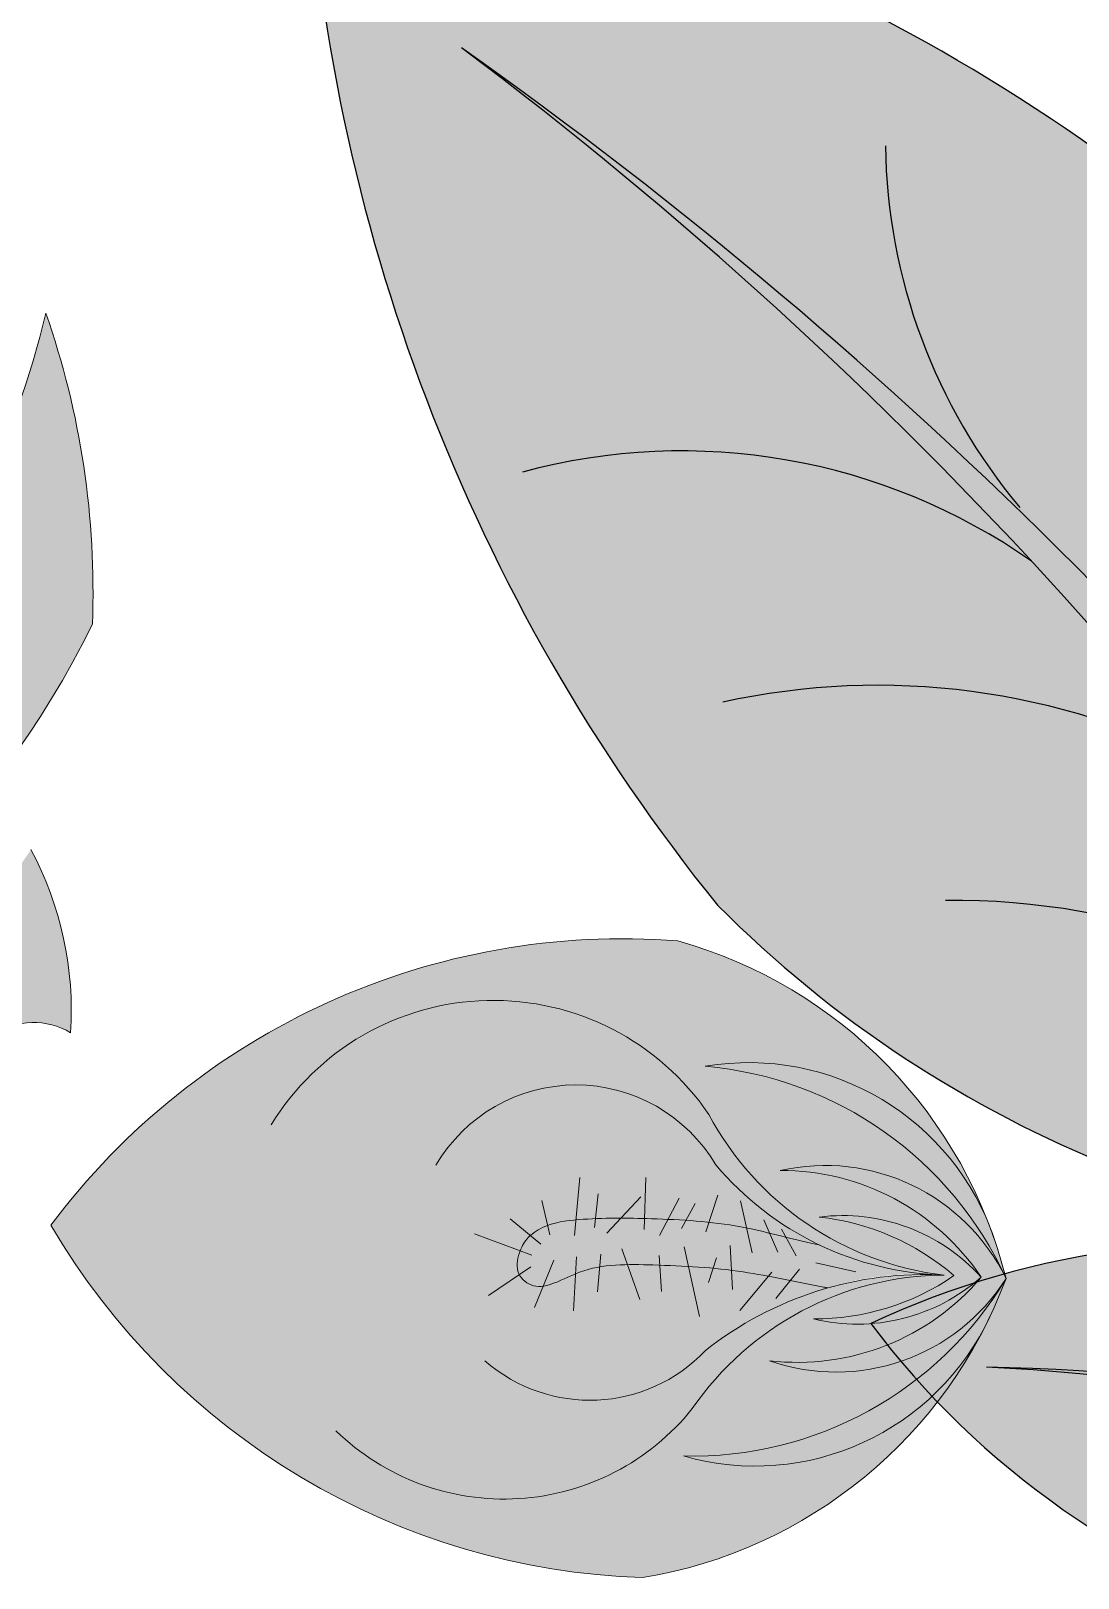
# Model space of a CAD drawing. Header units: inches. Extents: x 9636 to 21597, y -10243 to 557.
# Drawn here: x 15055.77 to 15062.9, y -8231.85 to -8221.33 of the extents above; entities that cross this region are included whole.
import ezdxf

# ---------------------------------------------------------------- set-up
doc = ezdxf.new("R2010")
doc.units = ezdxf.units.IN
doc.header["$MEASUREMENT"] = 0
doc.layers.add('estofado', color=7, linetype='Continuous', lineweight=25)
doc.layers.add('MESA', color=7, linetype='Continuous')

# ---------------------------------------------------------------- blocks, each defined once
blk = doc.blocks.new('FF')
at = {"layer": 'estofado', "ltscale": 0.1, "true_color": 0x939598}
h = blk.add_hatch(color=252, dxfattribs=at)
h.set_gradient(color1=(108, 164, 86), color2=(79, 120, 63), one_color=1, tint=0.3600000143051147, name='CYLINDER')
h.paths.add_polyline_path([(15049.77201802478, -8227.90876457551, -0.3149069167790368), (15049.20442484147, -8228.628336789792, -0.1221452219228325), (15048.96561390443, -8224.75615716177, 0.2915452278100176), (15047.31096705348, -8226.574304636371, 0.04302708689003751), (15047.40496836241, -8227.733268852251, -1.339401949372982), (15047.73311012079, -8228.961809186017, 0.06007174331747668), (15048.47436145907, -8230.402889318935, -0.2311171662218688), (15046.72207220679, -8226.717381895452, 0.1144897553839901), (15044.74151173421, -8228.412920556726, -0.3767460237825789), (15045.44540475021, -8234.2043909572, 0.2281238080250779), (15051.78060086763, -8226.65683282862, -0.2613003633888873), (15045.86829944431, -8234.691685966329, 0.03306219145914432), (15047.6857554433, -8235.134769028453, -0.9818947152350948), (15048.87807618912, -8235.291321933946, 0.04885453870561538), (15051.63861392519, -8235.264954906103, -1.138232616921525), (15053.07256188874, -8235.035782515863, 0.01886412120348538), (15054.10814837821, -8234.77411087446, 0.2089786032333224), (15055.10884445245, -8232.240678643271, -0.346635845157433), (15051.18278377072, -8232.795518514551, -0.4262499268513084), (15051.96791513792, -8232.303256494413, 0.04536990387058919), (15052.68329955415, -8232.392996341214, -0.9948550550353027), (15054.00802784096, -8232.213624604376, 0.04438058004899969), (15054.65986214743, -8231.94417142972, 0.1811801285511028), (15055.26792275661, -8230.222283119632, -0.1883302619431), (15051.65503970629, -8231.112009547884, 0.1914259453492175), (15055.6860370636, -8229.015788343087, -1.174476231366434), (15056.04344799333, -8228.142859945134, 0.1405276102176333), (15055.77407712944, -8226.896988655502, -0.1253672647876642), (15053.30708243115, -8229.111507500033, -2.245001344001588), (15052.80994525908, -8228.76440458481, -0.03197615609110583), (15052.92217193398, -8228.44612059723, 0.1814250944038066), (15056.19168115829, -8225.362588536398, 0.09450278186125971), (15055.87503505425, -8223.247320993554, -0.1381963238283761), (15054.61290476292, -8225.572596439319, -1.074477693882318), (15053.80141486006, -8226.243332380267, -0.08829056721085973), (15052.23142148074, -8226.919108215208, -0.1440870782435308), (15055.11674400476, -8222.902818699115, 0.3887678263954601), (15051.19881480361, -8226.357351991282, -0.04194454447100274), (15051.02221531168, -8225.89722336987, -1.340573355617291), (15050.90810769875, -8224.951911881437, -0.1960629648834128), (15051.83372163311, -8222.931450265423, 0.3076276581039855), (15049.53070325145, -8224.448686636115, 0.1112907671699506)])
at = {"layer": 'MESA', "ltscale": 0.8}
h = blk.add_hatch(color=85, dxfattribs=at)
h.dxf.hatch_style = 1
h.set_gradient(color1=(103, 159, 96), color2=(179, 207, 175), one_color=1, tint=0.75, name='INVCURVED')
h.paths.add_polyline_path([(15060.44388456064, -8227.275260860271, 0.1995123331975758), (15066.10786353155, -8229.626681390571, 0.0967495278531692), (15058.70291598274, -8221.444976370965, -0.08665420676483183), (15066.397389166, -8229.16890587719, 0.1924888780828612), (15064.63592437152, -8223.503938967493, 0.1586077411667837), (15057.64536266437, -8219.949036983468, 0.1586077411660197)])
h = blk.add_hatch(color=85, dxfattribs=at)
h.dxf.hatch_style = 1
h.set_gradient(color1=(103, 159, 96), color2=(52, 80, 48), one_color=1, tint=0.25)
h.paths.add_polyline_path([(15058.70291598277, -8221.444976370987, -0.09674952785286056), (15066.10786353155, -8229.626681390571, 0.007527451123012324), (15066.34841318624, -8229.62297500853, 0.01429188129494994), (15066.397389166, -8229.16890587719, 0.08665420676455064)])
h = blk.add_hatch(color=7, dxfattribs=at)
h.dxf.hatch_style = 1
h.set_gradient(color1=(237, 238, 238), one_color=1, tint=1)
h.paths.add_polyline_path([(15055.90966226641, -8229.450906505239, 0.2569091805170801), (15059.9326660482, -8231.847890178053, 0.2403030205165218), (15062.26718587157, -8230.13218549576, -0.3583807301859824), (15060.21224101929, -8231.020474324741, 0.2702333190890776), (15062.40583336119, -8229.813952549677, -0.3489770048102109), (15060.7981185145, -8230.37303893117, 0.2509502793129825), (15062.23688243637, -8229.804510531369, -0.2453890551403372), (15061.09540691593, -8230.088068727151, 0.1532458537889449), (15062.05133034975, -8229.794140738153, 0.1518402250092038), (15061.14323134279, -8229.39652426384, 0.00137366511991412), (15061.13411024726, -8229.395529953594, -0.245389055139057), (15062.23688243636, -8229.804510531458, 0.2509502793127925), (15060.8704256914, -8229.079209126252, -0.3489770048638718), (15062.40583336132, -8229.813952549544, 0.2702333191166405), (15060.36033654129, -8228.37052436758, -0.358380731124288), (15062.3035081282, -8229.48225256895, 0.240303021013481), (15060.17469674434, -8227.517109448105, 0.2569091805174252)])
edge = h.paths.add_edge_path(flags=16)
edge.add_arc((15061.84819305316, -8232.182003079308), 2.395479541308427, 446.7173154919077, 448.2166761776727, ccw=False)
edge.add_arc((15062.04747501466, -8227.677243145012), 2.114123560077596, 266.61753816552715, 268.3164535038803, ccw=False)
edge.add_arc((15061.84819305314, -8232.18200307931), 2.395479541308427, 448.2166761773175, 465.7757488013953)
edge.add_spline(control_points=[(15061.19250482098, -8229.875989453783), (15061.1834195673, -8229.874520495709), (15061.09864604168, -8229.860498693091), (15061.01437344315, -8229.843627653563), (15060.93928838825, -8229.82840693382)], knot_values=[0.2471511740125481, 0.2471511740125481, 0.2471511740125481, 0.2471511740125481, 0.247785628570655, 0.2530743171580143, 0.2530743171580143, 0.2530743171580143, 0.2530743171580143], degree=3, periodic=0)
edge.add_spline(control_points=[(15060.93928838825, -8229.82840693382), (15060.88938427243, -8229.81829071879), (15060.83955115544, -8229.808105233215), (15060.78971897512, -8229.798471349734)], knot_values=[0.2436361292652643, 0.2436361292652643, 0.2436361292652643, 0.2436361292652643, 0.2471511740125481, 0.2471511740125481, 0.2471511740125481, 0.2471511740125481], degree=3, periodic=0)
edge.add_spline(control_points=[(15060.78971897512, -8229.798471349734), (15060.73276354436, -8229.787460352829), (15060.64904218222, -8229.772333664781), (15060.56509742649, -8229.760767092384), (15060.5382236982, -8229.757392629912)], knot_values=[0.2377304945037521, 0.2377304945037521, 0.2377304945037521, 0.2377304945037521, 0.2417479965750198, 0.2436361292652643, 0.2436361292652643, 0.2436361292652643, 0.2436361292652643], degree=3, periodic=0)
edge.add_spline(control_points=[(15060.5382236982, -8229.757392629912), (15060.49677485269, -8229.7521880088), (15060.45524238882, -8229.747753113406), (15060.4135811204, -8229.743939924712)], knot_values=[0.2348183224622999, 0.2348183224622999, 0.2348183224622999, 0.2348183224622999, 0.2377304945037521, 0.2377304945037521, 0.2377304945037521, 0.2377304945037521], degree=3, periodic=0)
edge.add_spline(control_points=[(15060.4135811204, -8229.743939924712), (15060.3579681406, -8229.73884975838), (15060.30212564182, -8229.734867421486), (15060.24594614178, -8229.731640828191)], knot_values=[0.2309309092598198, 0.2309309092598198, 0.2309309092598198, 0.2309309092598198, 0.2348183224622999, 0.2348183224622999, 0.2348183224622999, 0.2348183224622999], degree=3, periodic=0)
edge.add_spline(control_points=[(15060.24594614178, -8229.731640828191), (15060.18149163289, -8229.727938970997), (15060.11659353333, -8229.72523188991), (15060.05108952642, -8229.722987874891)], knot_values=[0.2264708961110354, 0.2264708961110354, 0.2264708961110354, 0.2264708961110354, 0.2309309092598199, 0.2309309092598199, 0.2309309092598199, 0.2309309092598199], degree=3, periodic=0)
edge.add_spline(control_points=[(15060.05108952642, -8229.722987874891), (15060.03562051418, -8229.72245794249), (15059.96283744566, -8229.720091240255), (15059.88926246545, -8229.718139400822), (15059.8318461767, -8229.71907931089)], knot_values=[0.2215260703448321, 0.2215260703448321, 0.2215260703448321, 0.2215260703448321, 0.222579318859487, 0.2264708961110354, 0.2264708961110354, 0.2264708961110354, 0.2264708961110354], degree=3, periodic=0)
edge.add_spline(control_points=[(15059.8318461767, -8229.71907931089), (15059.76754205044, -8229.720131975511), (15059.70384904187, -8229.724290339378), (15059.64214060886, -8229.73467170621)], knot_values=[0.2171676473178, 0.2171676473178, 0.2171676473178, 0.2171676473178, 0.2215260703448321, 0.2215260703448321, 0.2215260703448321, 0.2215260703448321], degree=3, periodic=0)
edge.add_spline(control_points=[(15059.64214060886, -8229.73467170621), (15059.59542965239, -8229.742530009371), (15059.54012787249, -8229.756392562753), (15059.48737768339, -8229.777496459687), (15059.47813922448, -8229.781366133459)], knot_values=[0.2131642620453263, 0.2131642620453263, 0.2131642620453263, 0.2131642620453263, 0.2164634238997696, 0.2171676473178, 0.2171676473178, 0.2171676473178, 0.2171676473178], degree=3, periodic=0)
edge.add_spline(control_points=[(15059.47813922448, -8229.781366133459), (15059.43098638683, -8229.801116840894), (15059.36190479782, -8229.83686122274), (15059.28376821834, -8229.861886614104), (15059.25776939403, -8229.865599774585)], knot_values=[0.2077773224475375, 0.2077773224475375, 0.2077773224475375, 0.2077773224475375, 0.2113716592103856, 0.2131642620453263, 0.2131642620453263, 0.2131642620453263, 0.2131642620453263], degree=3, periodic=0)
edge.add_spline(control_points=[(15059.25776939403, -8229.865599774585), (15059.23529791056, -8229.868809159108), (15059.17247223227, -8229.868143909558), (15059.1147359952, -8229.823226111188), (15059.09593850217, -8229.787256018453)], knot_values=[0.203445163018474, 0.203445163018474, 0.203445163018474, 0.203445163018474, 0.2049945578871382, 0.2077773224475375, 0.2077773224475375, 0.2077773224475375, 0.2077773224475375], degree=3, periodic=0)
edge.add_spline(control_points=[(15059.09593850217, -8229.787256018453), (15059.09479763354, -8229.78507290018), (15059.07291547978, -8229.740037876893), (15059.08121136165, -8229.680234103618), (15059.09930910287, -8229.629978601533), (15059.1009432809, -8229.62571109394)], knot_values=[0.1996944706411438, 0.1996944706411438, 0.1996944706411438, 0.1996944706411438, 0.1998633638435843, 0.2031371852270858, 0.203445163018474, 0.203445163018474, 0.203445163018474, 0.203445163018474], degree=3, periodic=0)
edge.add_spline(control_points=[(15059.1009432809, -8229.62571109394), (15059.11233488215, -8229.59596296123), (15059.13311564139, -8229.558820647178), (15059.16279605877, -8229.528455183514), (15059.17130652312, -8229.520766049462)], knot_values=[0.1967564236367511, 0.1967564236367511, 0.1967564236367511, 0.1967564236367511, 0.1989032889930779, 0.1996944706411438, 0.1996944706411438, 0.1996944706411438, 0.1996944706411438], degree=3, periodic=0)
edge.add_spline(control_points=[(15059.17130652312, -8229.520766049462), (15059.19524815867, -8229.499134980033), (15059.23447136819, -8229.474278525122), (15059.27616003922, -8229.456825384928), (15059.28821415179, -8229.452373169366)], knot_values=[0.1936429904609736, 0.1936429904609736, 0.1936429904609736, 0.1936429904609736, 0.1958687424163022, 0.1967564236367511, 0.1967564236367511, 0.1967564236367511, 0.1967564236367511], degree=3, periodic=0)
edge.add_spline(control_points=[(15059.28821415179, -8229.452373169366), (15059.34942363522, -8229.429765298994), (15059.41496803496, -8229.420666362266), (15059.48061839343, -8229.414875920756)], knot_values=[0.1891354409754396, 0.1891354409754396, 0.1891354409754396, 0.1891354409754396, 0.1936429904609736, 0.1936429904609736, 0.1936429904609736, 0.1936429904609736], degree=3, periodic=0)
edge.add_spline(control_points=[(15059.48061839343, -8229.414875920756), (15059.48658797149, -8229.414349396706), (15059.5309150263, -8229.410643367968), (15059.57511511563, -8229.408022490155), (15059.61328903143, -8229.406418782717)], knot_values=[0.1860923947748148, 0.1860923947748148, 0.1860923947748148, 0.1860923947748148, 0.186502265629451, 0.1891354409754396, 0.1891354409754396, 0.1891354409754396, 0.1891354409754396], degree=3, periodic=0)
edge.add_spline(control_points=[(15059.61328903143, -8229.406418782717), (15059.67141902927, -8229.403976709176), (15059.72938016951, -8229.40307470782), (15059.78725100399, -8229.403188931661)], knot_values=[0.1820826809719926, 0.1820826809719926, 0.1820826809719926, 0.1820826809719926, 0.1860923947748149, 0.1860923947748149, 0.1860923947748149, 0.1860923947748149], degree=3, periodic=0)
edge.add_spline(control_points=[(15059.78725100399, -8229.403188931661), (15059.84053108929, -8229.403294094413), (15059.893734628, -8229.404260648087), (15059.94692292175, -8229.405679784155)], knot_values=[0.1783910477803653, 0.1783910477803653, 0.1783910477803653, 0.1783910477803653, 0.1820826809719925, 0.1820826809719925, 0.1820826809719925, 0.1820826809719925], degree=3, periodic=0)
edge.add_spline(control_points=[(15059.94692292175, -8229.405679784155), (15059.96301698221, -8229.406109195594), (15060.01648341889, -8229.407673550037), (15060.06995319487, -8229.409570293286), (15060.10732801448, -8229.41119628685)], knot_values=[0.1746797876871894, 0.1746797876871894, 0.1746797876871894, 0.1746797876871894, 0.175796826109966, 0.1783910477803653, 0.1783910477803653, 0.1783910477803653, 0.1783910477803653], degree=3, periodic=0)
edge.add_spline(control_points=[(15060.10732801448, -8229.41119628685), (15060.14788982807, -8229.41296093076), (15060.18845012624, -8229.415079088358), (15060.22900517871, -8229.417726815367)], knot_values=[0.171864353741853, 0.171864353741853, 0.171864353741853, 0.171864353741853, 0.1746797876871893, 0.1746797876871893, 0.1746797876871893, 0.1746797876871893], degree=3, periodic=0)
edge.add_spline(control_points=[(15060.22900517871, -8229.417726815367), (15060.2809270496, -8229.421116650456), (15060.33284032215, -8229.42537451332), (15060.3847371682, -8229.430869862948)], knot_values=[0.1682598066156458, 0.1682598066156458, 0.1682598066156458, 0.1682598066156458, 0.171864353741853, 0.171864353741853, 0.171864353741853, 0.171864353741853], degree=3, periodic=0)
edge.add_spline(control_points=[(15060.3847371682, -8229.430869862948), (15060.45738517186, -8229.438562549696), (15060.54255222993, -8229.450428985274), (15060.62764547122, -8229.467025224236), (15060.64017988611, -8229.469559280811)], knot_values=[0.1623418216133556, 0.1623418216133556, 0.1623418216133556, 0.1623418216133556, 0.1673876610569998, 0.1682598066156458, 0.1682598066156458, 0.1682598066156458, 0.1682598066156458], degree=3, periodic=0)
edge.add_spline(control_points=[(15060.64017988611, -8229.469559280811), (15060.69318691015, -8229.48027560055), (15060.7460875224, -8229.492569891258), (15060.79855296367, -8229.505346331032)], knot_values=[0.1586535887747186, 0.1586535887747186, 0.1586535887747186, 0.1586535887747186, 0.1623418216133555, 0.1623418216133555, 0.1623418216133555, 0.1623418216133555], degree=3, periodic=0)
edge.add_spline(control_points=[(15060.79855296367, -8229.505346331032), (15060.83582956093, -8229.514423967445), (15060.87288648058, -8229.523744996359), (15060.90960580827, -8229.532916384996)], knot_values=[0.1560331062850654, 0.1560331062850654, 0.1560331062850654, 0.1560331062850654, 0.1586535887747186, 0.1586535887747186, 0.1586535887747186, 0.1586535887747186], degree=3, periodic=0)
edge.add_spline(control_points=[(15060.90960580827, -8229.532916384996), (15060.96661772685, -8229.547156255261), (15061.04331712352, -8229.566098557474), (15061.11767851357, -8229.5816287178), (15061.13754316282, -8229.585525737653)], knot_values=[0.1504801710943955, 0.1504801710943955, 0.1504801710943955, 0.1504801710943955, 0.1545488385723417, 0.1560331062850654, 0.1560331062850654, 0.1560331062850654, 0.1560331062850654], degree=3, periodic=0)
edge.add_arc((15062.04747501467, -8227.677243145014), 2.114123560077597, 244.5066597387011, 266.6175381651262)
at = {"layer": 'MESA', "lineweight": 5, "ltscale": 0.8}
h = blk.add_hatch(color=83, dxfattribs=at)
h.dxf.hatch_style = 1
h.set_gradient(color1=(117, 211, 105), one_color=1, tint=1)
h.paths.add_polyline_path([(15060.21224101929, -8231.020474324741, 0.3583807301414101), (15062.26718587144, -8230.132185496008, 0.02724021252780064), (15062.40583336134, -8229.81395254942, -0.27023331912118)])
h.paths.add_polyline_path([(15062.23688243633, -8229.804510531414, -0.2509502793036039), (15060.7981185145, -8230.37303893117, 0.3489770048638718), (15062.40583336133, -8229.813952549457, 0.3489770048564635), (15060.8704256914, -8229.07920912625, -0.2509502793046178)])
h.paths.add_polyline_path([(15061.09540691593, -8230.088068727151, 0.2453890551401661), (15062.23688243637, -8229.80451053137, 0.2453890551330679), (15061.13411024726, -8229.395529953594, -0.1532458537798691), (15062.0513303497, -8229.794140738182, -0.1532458537804744)], flags=17)
h.paths.add_polyline_path([(15062.40583336132, -8229.813952549546, 0.02724021243329556), (15062.30350812643, -8229.482252564289, 0.3583807303279284), (15060.36033654129, -8228.37052436758, -0.2702333191168038)])
h = blk.add_hatch(color=95, dxfattribs=at)
h.dxf.hatch_style = 1
h.set_gradient(color1=(68, 182, 53), color2=(121, 213, 109), one_color=1, tint=0.6299999952316284, name='CYLINDER')
edge = h.paths.add_edge_path()
edge.add_spline(control_points=[(15059.28821415179, -8229.452373169366), (15059.27616003922, -8229.456825384928), (15059.23447136819, -8229.474278525122), (15059.19524815867, -8229.499134980033), (15059.17130652312, -8229.520766049462)], knot_values=[0.1936429904609736, 0.1936429904609736, 0.1936429904609736, 0.1936429904609736, 0.1945306716814224, 0.1967564236367511, 0.1967564236367511, 0.1967564236367511, 0.1967564236367511], degree=3, periodic=0)
edge.add_spline(control_points=[(15059.17130652312, -8229.520766049462), (15059.16279605877, -8229.528455183514), (15059.13311564139, -8229.558820647178), (15059.11233488215, -8229.59596296123), (15059.1009432809, -8229.62571109394)], knot_values=[0.1967564236367511, 0.1967564236367511, 0.1967564236367511, 0.1967564236367511, 0.197547605284817, 0.1996944706411439, 0.1996944706411439, 0.1996944706411439, 0.1996944706411439], degree=3, periodic=0)
edge.add_spline(control_points=[(15059.1009432809, -8229.62571109394), (15059.09930910287, -8229.629978601533), (15059.08121136165, -8229.680234103618), (15059.07291547978, -8229.740037876893), (15059.09479763354, -8229.78507290018), (15059.09593850217, -8229.787256018453)], knot_values=[0.1996944706411439, 0.1996944706411439, 0.1996944706411439, 0.1996944706411439, 0.2000024484325321, 0.2032762698160336, 0.2034451630184741, 0.2034451630184741, 0.2034451630184741, 0.2034451630184741], degree=3, periodic=0)
edge.add_spline(control_points=[(15059.09593850217, -8229.787256018453), (15059.1147359952, -8229.823226111188), (15059.17247223227, -8229.868143909558), (15059.23529791056, -8229.868809159108), (15059.25776939403, -8229.865599774585)], knot_values=[0.2034451630184741, 0.2034451630184741, 0.2034451630184741, 0.2034451630184741, 0.2062279275788734, 0.2077773224475375, 0.2077773224475375, 0.2077773224475375, 0.2077773224475375], degree=3, periodic=0)
edge.add_spline(control_points=[(15059.25776939403, -8229.865599774585), (15059.28376821834, -8229.861886614104), (15059.36190479782, -8229.83686122274), (15059.43098638683, -8229.801116840894), (15059.47813922448, -8229.781366133459)], knot_values=[0.2077773224475375, 0.2077773224475375, 0.2077773224475375, 0.2077773224475375, 0.2095699252824783, 0.2131642620453263, 0.2131642620453263, 0.2131642620453263, 0.2131642620453263], degree=3, periodic=0)
edge.add_spline(control_points=[(15059.47813922448, -8229.781366133459), (15059.48737768339, -8229.777496459687), (15059.54012787249, -8229.756392562753), (15059.59542965239, -8229.742530009371), (15059.64214060886, -8229.73467170621)], knot_values=[0.2131642620453263, 0.2131642620453263, 0.2131642620453263, 0.2131642620453263, 0.2138684854633567, 0.2171676473178, 0.2171676473178, 0.2171676473178, 0.2171676473178], degree=3, periodic=0)
edge.add_spline(control_points=[(15059.64214060886, -8229.73467170621), (15059.70384904187, -8229.724290339378), (15059.76754205044, -8229.720131975511), (15059.8318461767, -8229.71907931089)], knot_values=[0.2171676473178, 0.2171676473178, 0.2171676473178, 0.2171676473178, 0.2215260703448321, 0.2215260703448321, 0.2215260703448321, 0.2215260703448321], degree=3, periodic=0)
edge.add_spline(control_points=[(15059.8318461767, -8229.71907931089), (15059.88926246545, -8229.718139400822), (15059.96283744566, -8229.720091240255), (15060.03562051418, -8229.72245794249), (15060.05108952642, -8229.722987874891)], knot_values=[0.2215260703448321, 0.2215260703448321, 0.2215260703448321, 0.2215260703448321, 0.2254176475963806, 0.2264708961110354, 0.2264708961110354, 0.2264708961110354, 0.2264708961110354], degree=3, periodic=0)
edge.add_spline(control_points=[(15060.05108952642, -8229.722987874891), (15060.11659353333, -8229.72523188991), (15060.18149163289, -8229.727938970997), (15060.24594614178, -8229.731640828191)], knot_values=[0.2264708961110354, 0.2264708961110354, 0.2264708961110354, 0.2264708961110354, 0.2309309092598199, 0.2309309092598199, 0.2309309092598199, 0.2309309092598199], degree=3, periodic=0)
edge.add_spline(control_points=[(15060.24594614178, -8229.731640828191), (15060.30212564182, -8229.734867421486), (15060.3579681406, -8229.73884975838), (15060.4135811204, -8229.743939924712)], knot_values=[0.2309309092598199, 0.2309309092598199, 0.2309309092598199, 0.2309309092598199, 0.2348183224622999, 0.2348183224622999, 0.2348183224622999, 0.2348183224622999], degree=3, periodic=0)
edge.add_spline(control_points=[(15060.4135811204, -8229.743939924712), (15060.45524238882, -8229.747753113406), (15060.49677485269, -8229.7521880088), (15060.5382236982, -8229.757392629912)], knot_values=[0.2348183224622999, 0.2348183224622999, 0.2348183224622999, 0.2348183224622999, 0.2377304945037521, 0.2377304945037521, 0.2377304945037521, 0.2377304945037521], degree=3, periodic=0)
edge.add_spline(control_points=[(15060.5382236982, -8229.757392629912), (15060.56509742649, -8229.760767092384), (15060.64904218222, -8229.772333664781), (15060.73276354436, -8229.787460352829), (15060.78971897512, -8229.798471349734)], knot_values=[0.2377304945037521, 0.2377304945037521, 0.2377304945037521, 0.2377304945037521, 0.2396186271939966, 0.2436361292652643, 0.2436361292652643, 0.2436361292652643, 0.2436361292652643], degree=3, periodic=0)
edge.add_spline(control_points=[(15060.78971897512, -8229.798471349734), (15060.83955115544, -8229.808105233215), (15060.88938427243, -8229.81829071879), (15060.93928838825, -8229.82840693382)], knot_values=[0.2436361292652643, 0.2436361292652643, 0.2436361292652643, 0.2436361292652643, 0.2471511740125481, 0.2471511740125481, 0.2471511740125481, 0.2471511740125481], degree=3, periodic=0)
edge.add_spline(control_points=[(15060.93928838825, -8229.82840693382), (15061.01437344315, -8229.843627653563), (15061.09864604168, -8229.860498693091), (15061.1834195673, -8229.874520495709), (15061.19250482098, -8229.875989453783)], knot_values=[0.2471511740125481, 0.2471511740125481, 0.2471511740125481, 0.2471511740125481, 0.2524398625999075, 0.2530743171580144, 0.2530743171580144, 0.2530743171580144, 0.2530743171580144], degree=3, periodic=0)
edge.add_arc((15061.81162517142, -8231.89742666997), 2.114123560077596, 448.3164534970617, 467.0286378351225, ccw=False)
edge.add_arc((15062.04747501467, -8227.677243145014), 2.114123560077597, 244.5066597384031, 265.28611927381013, ccw=False)
edge.add_spline(control_points=[(15061.13754316282, -8229.585525737653), (15061.11767851357, -8229.5816287178), (15061.04331712352, -8229.566098557474), (15060.96661772685, -8229.547156255261), (15060.90960580827, -8229.532916384996)], knot_values=[0.1504801710943955, 0.1504801710943955, 0.1504801710943955, 0.1504801710943955, 0.1519644388071193, 0.1560331062850654, 0.1560331062850654, 0.1560331062850654, 0.1560331062850654], degree=3, periodic=0)
edge.add_spline(control_points=[(15060.90960580827, -8229.532916384996), (15060.87288648058, -8229.523744996359), (15060.83582956093, -8229.514423967445), (15060.79855296367, -8229.505346331032)], knot_values=[0.1560331062850654, 0.1560331062850654, 0.1560331062850654, 0.1560331062850654, 0.1586535887747186, 0.1586535887747186, 0.1586535887747186, 0.1586535887747186], degree=3, periodic=0)
edge.add_spline(control_points=[(15060.79855296367, -8229.505346331032), (15060.7460875224, -8229.492569891258), (15060.69318691015, -8229.48027560055), (15060.64017988611, -8229.469559280811)], knot_values=[0.1586535887747186, 0.1586535887747186, 0.1586535887747186, 0.1586535887747186, 0.1623418216133556, 0.1623418216133556, 0.1623418216133556, 0.1623418216133556], degree=3, periodic=0)
edge.add_spline(control_points=[(15060.64017988611, -8229.469559280811), (15060.62764547122, -8229.467025224236), (15060.54255222993, -8229.450428985274), (15060.45738517186, -8229.438562549696), (15060.3847371682, -8229.430869862948)], knot_values=[0.1623418216133556, 0.1623418216133556, 0.1623418216133556, 0.1623418216133556, 0.1632139671720015, 0.1682598066156458, 0.1682598066156458, 0.1682598066156458, 0.1682598066156458], degree=3, periodic=0)
edge.add_spline(control_points=[(15060.3847371682, -8229.430869862948), (15060.33284032215, -8229.42537451332), (15060.2809270496, -8229.421116650456), (15060.22900517871, -8229.417726815367)], knot_values=[0.1682598066156458, 0.1682598066156458, 0.1682598066156458, 0.1682598066156458, 0.171864353741853, 0.171864353741853, 0.171864353741853, 0.171864353741853], degree=3, periodic=0)
edge.add_spline(control_points=[(15060.22900517871, -8229.417726815367), (15060.18845012624, -8229.415079088358), (15060.14788982807, -8229.41296093076), (15060.10732801448, -8229.41119628685)], knot_values=[0.171864353741853, 0.171864353741853, 0.171864353741853, 0.171864353741853, 0.1746797876871894, 0.1746797876871894, 0.1746797876871894, 0.1746797876871894], degree=3, periodic=0)
edge.add_spline(control_points=[(15060.10732801448, -8229.41119628685), (15060.06995319487, -8229.409570293286), (15060.01648341889, -8229.407673550037), (15059.96301698221, -8229.406109195594), (15059.94692292175, -8229.405679784155)], knot_values=[0.1746797876871894, 0.1746797876871894, 0.1746797876871894, 0.1746797876871894, 0.1772740093575887, 0.1783910477803653, 0.1783910477803653, 0.1783910477803653, 0.1783910477803653], degree=3, periodic=0)
edge.add_spline(control_points=[(15059.94692292175, -8229.405679784155), (15059.893734628, -8229.404260648087), (15059.84053108929, -8229.403294094413), (15059.78725100399, -8229.403188931661)], knot_values=[0.1783910477803653, 0.1783910477803653, 0.1783910477803653, 0.1783910477803653, 0.1820826809719925, 0.1820826809719925, 0.1820826809719925, 0.1820826809719925], degree=3, periodic=0)
edge.add_spline(control_points=[(15059.78725100399, -8229.403188931661), (15059.72938016951, -8229.40307470782), (15059.67141902927, -8229.403976709176), (15059.61328903143, -8229.406418782717)], knot_values=[0.1820826809719925, 0.1820826809719925, 0.1820826809719925, 0.1820826809719925, 0.1860923947748148, 0.1860923947748148, 0.1860923947748148, 0.1860923947748148], degree=3, periodic=0)
edge.add_spline(control_points=[(15059.61328903143, -8229.406418782717), (15059.57511511563, -8229.408022490155), (15059.5309150263, -8229.410643367968), (15059.48658797149, -8229.414349396706), (15059.48061839343, -8229.414875920756)], knot_values=[0.1860923947748148, 0.1860923947748148, 0.1860923947748148, 0.1860923947748148, 0.1887255701208035, 0.1891354409754396, 0.1891354409754396, 0.1891354409754396, 0.1891354409754396], degree=3, periodic=0)
edge.add_spline(control_points=[(15059.48061839343, -8229.414875920756), (15059.41496803496, -8229.420666362266), (15059.34942363522, -8229.429765298994), (15059.28821415179, -8229.452373169366)], knot_values=[0.1891354409754396, 0.1891354409754396, 0.1891354409754396, 0.1891354409754396, 0.1936429904609736, 0.1936429904609736, 0.1936429904609736, 0.1936429904609736], degree=3, periodic=0)
at = {"layer": 'MESA', "ltscale": 0.8}
h = blk.add_hatch(color=85, dxfattribs=at)
h.dxf.hatch_style = 1
h.set_gradient(color1=(103, 159, 96), color2=(179, 207, 175), one_color=1, tint=0.75, name='INVCURVED')
h.paths.add_polyline_path([(15064.43290420784, -8232.184742567393, 0.1995123331975758), (15067.19007123697, -8231.62228026639, 0.0967495278531692), (15062.27233812234, -8230.416473374837, -0.08665420676483183), (15067.18241946805, -8231.37386509969, 0.1924888780828612), (15065.05656476354, -8229.673695643565, 0.1586077411667837), (15061.48581772279, -8230.119812550787, 0.1586077411660197)])
h = blk.add_hatch(color=85, dxfattribs=at)
h.dxf.hatch_style = 1
h.set_gradient(color1=(103, 159, 96), color2=(52, 80, 48), one_color=1, tint=0.25)
h.paths.add_polyline_path([(15062.27233812235, -8230.416473374837, -0.09674952785286056), (15067.19007123697, -8231.622280266392, 0.007527451123012324), (15067.28054139318, -8231.559029217759, 0.01429188129494994), (15067.18241946805, -8231.37386509969, 0.08665420676455064)])
at = {"layer": 'estofado', "color": 252, "lineweight": 5, "ltscale": 0.1, "true_color": 0x939598}
for centre, radius, start, end in [((15051.11783479977, -8222.170344430562), 4.877584727956671, 315.7709885203579, 347.2439043045248), ((15050.48755161937, -8225.135137227608), 5.708662531160076, 357.7165491148941, 19.3108590642506), ((15050.44774113715, -8222.547331732605), 6.396758385128385, 292.7571313040314, 333.8893049983648), ((15053.73611511864, -8227.989674204224), 2.31241234771452, 356.2016598919377, 28.19868776238113), ((15055.79424638885, -8228.55046027525), 0.4777441457388715, 58.5589203971468, 256.9088667412186)]:
    blk.add_arc(centre, radius, start, end, dxfattribs=at)
at = {"layer": 'MESA', "lineweight": 9, "ltscale": 0.8}
for p, q in [((15059.47056269433, -8229.520062693004), (15059.50820023581, -8229.126358440046)), ((15059.94451864139, -8229.480145729141), (15059.95589689891, -8229.127735624379)), ((15059.30271574583, -8229.516418016892), (15059.24990507263, -8229.283184931923)), ((15059.60638824265, -8229.467243929013), (15059.63247215093, -8229.237334336369)), ((15059.69024721582, -8229.506299892299), (15059.92298850028, -8229.258905662662)), ((15060.04906718108, -8229.521143454574), (15060.18308460628, -8229.268231927743)), ((15060.3631528363, -8229.497031554754), (15060.44491489977, -8229.246409183515)), ((15060.67834015897, -8229.63963727919), (15060.59905612129, -8229.286273175752)), ((15060.19845618118, -8229.473569693371), (15060.29105544447, -8229.304300330023)), ((15059.24287179093, -8229.57914093605), (15059.03406345548, -8229.40881860967)), ((15060.85455226307, -8229.634842158099), (15060.75883907401, -8229.41350977161)), ((15060.97794095179, -8229.658351981241), (15060.87992033438, -8229.478425899928)), ((15059.18151889419, -8229.655851864489), (15058.79093735196, -8229.50974774981)), ((15059.79385132796, -8229.611040919417), (15059.91528772802, -8229.956345447641)), ((15060.21676363534, -8229.598220430069), (15060.32055325244, -8230.07273937031)), ((15060.5299787984, -8229.589684697577), (15060.54461296664, -8229.887355519028)), ((15059.32961602421, -8229.689712829446), (15059.19823707731, -8230.011340186555)), ((15059.48461563115, -8229.665480422918), (15059.46404811249, -8230.033505697764)), ((15059.64920692584, -8229.648123651052), (15059.62825353082, -8229.904760254234)), ((15060.0469160083, -8229.656162884321), (15060.06227434724, -8229.902075522697)), ((15060.43668487007, -8229.673792042666), (15060.38161195654, -8229.84100508368)), ((15061.11238386253, -8229.70740073747), (15061.38333912011, -8229.768232170132)), ((15059.17467336721, -8229.733982418918), (15058.88588801043, -8229.929380422513)), ((15060.81375981061, -8229.769628777629), (15060.59543795378, -8230.031556608597)), ((15061.0018609536, -8229.751066346893), (15060.84111127478, -8229.949755252133))]:
    blk.add_line(p, q, dxfattribs=at)
at = {"layer": 'MESA', "ltscale": 0.8}
for centre, radius, start, end in [((15055.67831020597, -8232.46793127095), 12.6724902665297, 45.02039104986039, 81.07031372472643), ((15070.30183321019, -8219.312041788937), 12.6724902665297, 182.8812429376564, 218.9311656125207), ((15041.46182396994, -8244.491047355124), 28.78153299601394, 31.09475735859386, 53.19931744132401), ((15040.43371074198, -8247.339038704888), 31.69016131675633, 34.98544073689261, 54.79563633501697), ((15065.49736706985, -8222.056311440212), 3.912253001405306, 180.7784594179318, 219.9868087415414), ((15060.20173693874, -8228.328092431135), 4.142934166470387, 54.97705326354446, 105.1668504186806), ((15061.53285846551, -8230.676469251392), 4.897047736877401, 62.53919498573456, 102.4296850456539), ((15066.1050498138, -8221.6362002893), 7.990481596672286, 224.8879222948006, 271.7453079109562), ((15062.03480797161, -8232.390922990082), 5.149423105894036, 49.61691954098136, 90.45778712553658), ((15063.95667828452, -8235.383434347988), 5.814711200008178, 79.0964769340696, 115.1463996089357), ((15066.13225745228, -8226.623891473355), 5.814711200008178, 216.9573288218645, 253.0072514967306), ((15061.64457470467, -8243.607812453947), 13.20626796671093, 65.17084324280451, 87.27540332553305), ((15061.98601529926, -8244.95453220624), 14.54087808023783, 69.06152662110516, 88.87172221922819)]:
    blk.add_arc(centre, radius, start, end, dxfattribs=at)
at = {"layer": 'MESA', "lineweight": 9, "ltscale": 0.8}
for centre, radius, start, end in [((15059.79976748618, -8232.360409230112), 4.857790107342153, 85.57345035448574, 143.2063068381701), ((15059.31271709725, -8230.586506642698), 3.188135513144543, 14.02360358413658, 74.31365044297006), ((15058.91862841136, -8229.694283788182), 1.772325209199227, 34.23608612917418, 148.5334942580829), ((15059.4808356172, -8229.600834982903), 1.103712575320956, 30.47830427753619, 149.6427497478193), ((15062.23069497519, -8227.711448410399), 2.093430711312545, 208.0902913052651, 263.2699856590245), ((15062.04747501467, -8227.677243145014), 2.11412356007805, 220.1715561836873, 268.3164534898424), ((15060.09973283286, -8226.992973761011), 4.857790107342153, 210.3962659325676, 268.0291224162519), ((15059.41805947461, -8228.701560868434), 3.188135513144543, 279.2889223277672, 339.5789691866025), ((15061.99751550527, -8231.883849560776), 2.093430711312184, 90.33258711171935, 145.5122814655314), ((15061.84819305314, -8232.182003079311), 2.395479541311127, 86.71731550346827, 128.3626125091714), ((15059.57532643978, -8229.557328941755), 1.0840250083682, 228.7724693802751, 316.4862719268063), ((15058.992131843, -8229.674380730903), 1.639171412224121, 225.7458781891896, 321.3346322494192)]:
    blk.add_arc(centre, radius, start, end, dxfattribs=at)
at = {"layer": 'MESA', "color": 62, "lineweight": 5, "ltscale": 0.8}
for centre, radius, start, end in [((15060.65600608012, -8230.107811463095), 1.762267553023909, 18.43628023135568, 99.65864617890153), ((15060.14524691154, -8230.846391388146), 2.485192357214421, 24.54678830208912, 85.03492536751256), ((15061.17587648155, -8230.412560046365), 1.367890661334734, 25.95171549148753, 102.9029667749977), ((15060.87660282209, -8230.717414004528), 1.638216524196814, 33.86613756332156, 90.21604247733147), ((15061.29392071742, -8230.655861844489), 1.270423496943097, 42.07724579727773, 97.22655679040105), ((15060.95771177616, -8231.056016539238), 1.669829967903257, 49.08580141410471, 83.93604072359967), ((15060.27436254012, -8228.536058504269), 2.485192357214421, 268.5676474032254, 329.0557844686482), ((15060.98679302565, -8228.745723562535), 1.638216524196814, 263.3865302934056, 319.7364352074176), ((15061.25023494362, -8229.082025532367), 1.367890661334734, 250.6996059957397, 327.6508572792513), ((15061.10512546138, -8228.418267040848), 1.669829967903257, 269.6665320471369, 304.5167713566337), ((15061.39465384364, -8228.853391790524), 1.270423496943097, 256.3760159803352, 311.5253269734591), ((15060.69964541477, -8229.326950222843), 1.762267553023909, 253.9439265918361, 335.1662925393841)]:
    blk.add_arc(centre, radius, start, end, dxfattribs=at)
blk.add_open_spline([(15061.13754316282, -8229.585525737653), (15061.11767851357, -8229.5816287178), (15060.9471555839, -8229.54601549923), (15060.56247966043, -8229.43332486681), (15060.0327434904, -8229.404365267292), (15059.58165643354, -8229.398975126613), (15059.28483790126, -8229.43648350223), (15059.14504040209, -8229.53332792655), (15059.08595985595, -8229.64600291745), (15059.06676048658, -8229.784408303496), (15059.19383147163, -8229.88741837607), (15059.35259060954, -8229.844273560879), (15059.59446091213, -8229.711950806599), (15060.04901345784, -8229.719907646404), (15060.60032250147, -8229.7469731127), (15060.99083832288, -8229.84266696387), (15061.1834195673, -8229.874520495709), (15061.19250482098, -8229.875989453783)], degree=3, knots=[0.1504801710943955, 0.1504801710943955, 0.1504801710943955, 0.1504801710943955, 0.1519644388071193, 0.1632139671720015, 0.1772740093575887, 0.1887255701208035, 0.1945306716814224, 0.197547605284817, 0.2000024484325321, 0.2032762698160336, 0.2062279275788734, 0.2095699252824783, 0.2138684854633567, 0.2254176475963806, 0.2396186271939966, 0.2524398625999075, 0.2530743171580144, 0.2530743171580144, 0.2530743171580144, 0.2530743171580144], dxfattribs=at)

msp = doc.modelspace()

# ---------------------------------------------------------------- block references
at = {"color": 18, "true_color": 0x000000}
msp.add_blockref('FF', (0, 0), dxfattribs=at)

doc.saveas('drawing.dxf')
